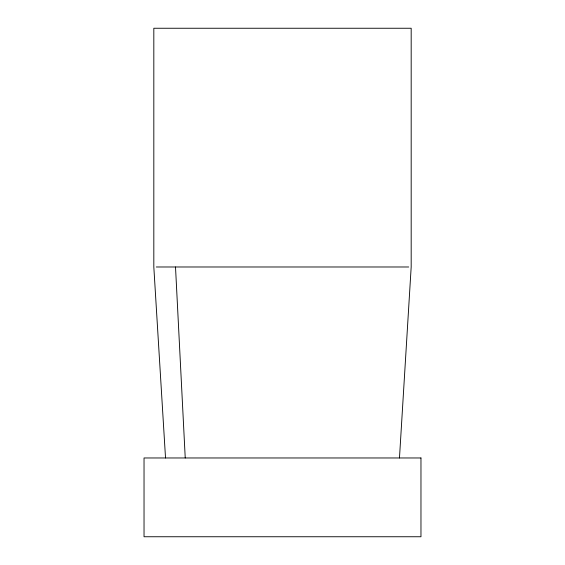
<?xml version="1.0" encoding="UTF-8"?>
<svg xmlns="http://www.w3.org/2000/svg" width="565" height="565" viewBox="0 0 565 565"><rect width="100%" height="100%" fill="white"/><g stroke="black" fill="none" stroke-linecap="round" stroke-linejoin="round"><path stroke-width="0.85" d="M399.476 457.968L411.179 266.984L411.179 28.25L153.821 28.25L153.821 266.984L165.524 457.968M156.293 266.984L408.707 266.984M175.51 266.984L185.235 457.968M420.967 457.968L144.033 457.968L144.033 536.75L420.967 536.75L420.967 457.968"/></g></svg>
